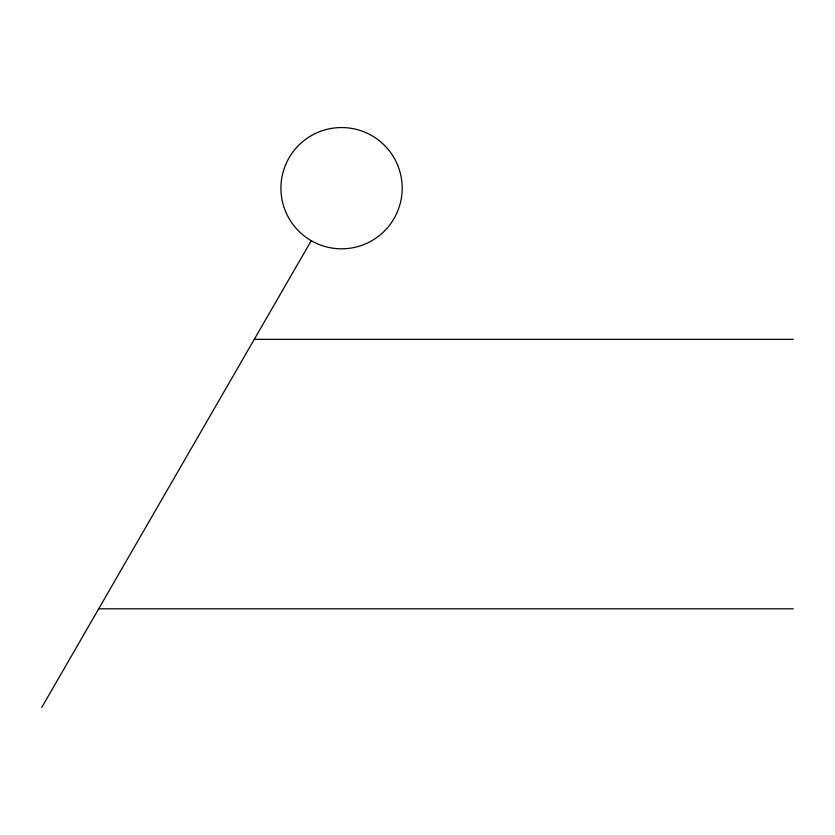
<?xml version="1.0" encoding="UTF-8"?>
<svg xmlns="http://www.w3.org/2000/svg" width="835" height="835" viewBox="0 0 835 835"><rect width="100%" height="100%" fill="white"/><g stroke="black" fill="none" stroke-linecap="round" stroke-linejoin="round"><path stroke-width="1.25" d="M41.75 707.454L311.236 240.689A60.631 60.631 0 0 1 311.236 135.677A60.631 60.631 0 0 1 402.188 188.178A60.631 60.631 0 0 1 311.236 240.689M254.289 339.334L793.25 339.334M98.697 608.809L793.25 608.809"/></g></svg>
